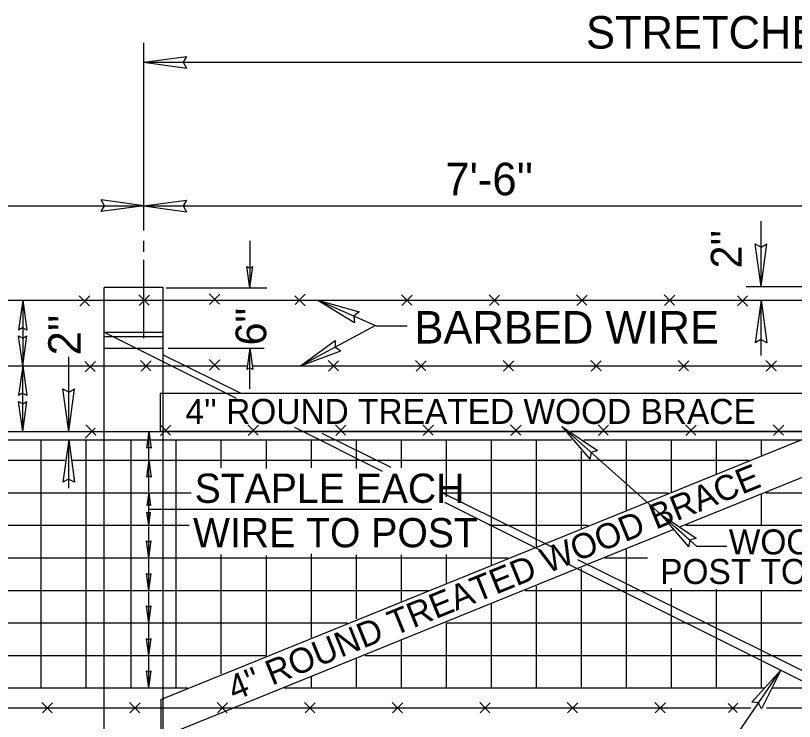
# Model space of a CAD drawing. Extents: x -397 to 497, y -84 to 230.
# Drawn here: x 195.49 to 226.62, y 140.15 to 168.38 of the extents above; entities that cross this region are included whole.
import ezdxf

# ---------------------------------------------------------------- set-up
doc = ezdxf.new("R2010")
doc.units = 0
doc.layers.add('Default', color=7, linetype='Continuous')

msp = doc.modelspace()

# ---------------------------------------------------------------- linework, layer by layer
at = {"layer": 'Default'}
for p, q in [((200.616, 159.779), (200.616, 167.291)), ((200.616, 166.509), (202.319, 166.743)), ((200.616, 166.509), (256.697, 166.509)), ((200.616, 166.509), (202.319, 166.275)), ((200.616, 160.769), (198.913, 161.003)), ((200.617, 160.767), (202.32, 161.001)), ((200.617, 160.767), (202.32, 161.001)), ((186.759, 160.768), (200.616, 160.768)), ((200.616, 160.769), (198.913, 160.535)), ((200.616, 160.768), (228.657, 160.768)), ((200.617, 160.767), (202.32, 160.533)), ((200.617, 160.767), (202.32, 160.533)), ((225.284, 157.54), (225.284, 160.15)), ((200.616, 158.922), (200.616, 159.374)), ((204.847, 159.362), (204.847, 157.49)), ((225.284, 157.54), (225.05, 159.243)), ((225.284, 157.54), (225.518, 159.243)), ((200.616, 155.47), (200.616, 158.61)), ((204.847, 157.49), (204.73, 158.341)), ((204.847, 157.49), (204.964, 158.341)), ((199.025, 139.712), (199.025, 157.499)), ((201.389, 157.499), (199.025, 157.499)), ((201.389, 139.497), (201.389, 157.499)), ((201.506, 157.49), (205.531, 157.49)), ((203.637, 156.833), (203.227, 157.244)), ((203.243, 156.825), (203.649, 157.232)), ((224.694, 157.54), (227.039, 157.54)), ((186.759, 156.992), (259.362, 156.992)), ((195.769, 156.992), (195.605, 155.8)), ((195.769, 156.992), (195.769, 154.372)), ((195.769, 156.992), (195.933, 155.8)), ((198.442, 156.764), (198.032, 157.175)), ((198.048, 156.756), (198.455, 157.163)), ((200.821, 156.795), (200.411, 157.206)), ((200.427, 156.787), (200.834, 157.194)), ((207.062, 156.763), (206.651, 157.174)), ((206.658, 156.823), (207.065, 157.23)), ((207.565, 156.992), (209.22, 156.526)), ((207.565, 156.992), (209.033, 156.097)), ((211.321, 156.795), (210.911, 157.206)), ((210.927, 156.787), (211.334, 157.194)), ((214.821, 156.795), (214.411, 157.206)), ((214.427, 156.787), (214.834, 157.194)), ((218.321, 156.795), (217.911, 157.206)), ((217.927, 156.787), (218.334, 157.194)), ((221.821, 156.795), (221.411, 157.206)), ((221.427, 156.787), (221.834, 157.194)), ((224.342, 156.769), (224.748, 157.175)), ((224.755, 156.759), (224.344, 157.169)), ((225.284, 156.99), (225.05, 155.287)), ((225.284, 154.788), (225.284, 156.99)), ((225.284, 156.99), (225.518, 155.287)), ((199.025, 155.72), (201.389, 155.72)), ((199.025, 155.72), (204.309, 153.078)), ((209.868, 155.983), (206.876, 154.372)), ((195.769, 154.372), (195.605, 155.564)), ((195.769, 154.372), (195.933, 155.564)), ((199.025, 155.549), (201.389, 155.549)), ((206.876, 154.372), (208.265, 155.385)), ((199.025, 155.081), (201.389, 155.081)), ((201.587, 155.081), (205.417, 155.081)), ((204.847, 155.081), (204.73, 154.229)), ((204.847, 153.455), (204.847, 155.081)), ((204.847, 155.081), (204.964, 154.229)), ((204.48, 153.276), (201.402, 154.796)), ((206.876, 154.372), (208.487, 154.973)), ((197.608, 151.747), (197.608, 154.727)), ((198.666, 154.139), (198.256, 154.549)), ((198.272, 154.131), (198.678, 154.537)), ((200.894, 154.17), (200.483, 154.58)), ((200.499, 154.162), (200.906, 154.568)), ((203.633, 154.208), (203.223, 154.618)), ((203.239, 154.2), (203.646, 154.606)), ((208.388, 154.17), (207.977, 154.58)), ((207.993, 154.162), (208.4, 154.568)), ((211.888, 154.17), (211.477, 154.58)), ((211.493, 154.162), (211.9, 154.568)), ((215.388, 154.17), (214.977, 154.58)), ((214.993, 154.162), (215.4, 154.568)), ((218.888, 154.17), (218.477, 154.58)), ((218.493, 154.162), (218.9, 154.568)), ((222.388, 154.17), (221.977, 154.58)), ((221.993, 154.162), (222.4, 154.568)), ((225.888, 154.17), (225.477, 154.58)), ((225.493, 154.162), (225.9, 154.568)), ((186.759, 154.372), (204.732, 154.372)), ((195.769, 154.372), (195.605, 153.18)), ((195.769, 151.747), (195.769, 154.372)), ((195.769, 154.372), (195.933, 153.18)), ((204.968, 154.372), (259.362, 154.372)), ((197.608, 151.747), (197.374, 153.45)), ((197.608, 151.747), (197.842, 153.45)), ((201.267, 153.268), (201.267, 151.753)), ((227.733, 153.268), (201.267, 153.268)), ((195.769, 151.747), (195.605, 152.939)), ((195.769, 151.747), (195.933, 152.939)), ((198.697, 151.599), (198.287, 152.009)), ((201.679, 151.599), (201.269, 152.009)), ((201.285, 151.591), (201.692, 151.997)), ((205.179, 151.599), (204.769, 152.009)), ((204.785, 151.591), (205.192, 151.997)), ((208.679, 151.599), (208.269, 152.009)), ((208.285, 151.591), (208.692, 151.997)), ((212.179, 151.599), (211.769, 152.009)), ((211.785, 151.591), (212.192, 151.997)), ((215.679, 151.599), (215.269, 152.009)), ((215.285, 151.591), (215.692, 151.997)), ((217.321, 151.946), (218.75, 150.991)), ((217.321, 151.946), (218.44, 150.641)), ((219.179, 151.599), (218.769, 152.009)), ((218.785, 151.591), (219.192, 151.997)), ((222.679, 151.599), (222.269, 152.009)), ((222.285, 151.591), (222.692, 151.997)), ((226.179, 151.599), (225.769, 152.009)), ((225.785, 151.591), (226.192, 151.997)), ((186.759, 151.747), (217.445, 151.747)), ((198.265, 151.477), (198.672, 151.883)), ((200.809, 151.747), (200.716, 151.072)), ((200.809, 151.747), (200.902, 151.072)), ((200.809, 150.631), (200.809, 151.747)), ((201.267, 151.753), (217.424, 151.753)), ((201.288, 141.026), (227.733, 151.753)), ((206.632, 151.917), (210.135, 150.165)), ((210.498, 150.303), (207.742, 151.664)), ((217.383, 151.888), (222.721, 147.152)), ((217.665, 151.753), (227.733, 151.753)), ((217.665, 151.747), (242.725, 151.747)), ((186.759, 151.416), (200.731, 151.416)), ((196.496, 151.416), (196.496, 141.493)), ((197.608, 151.416), (197.374, 149.713)), ((197.608, 149.475), (197.608, 151.416)), ((197.608, 151.416), (197.842, 149.713)), ((198.296, 151.416), (198.296, 141.493)), ((200.096, 151.416), (200.096, 141.493)), ((200.886, 151.416), (217.706, 151.416)), ((201.896, 151.416), (201.896, 141.493)), ((203.696, 151.416), (203.696, 150.288)), ((205.496, 151.416), (205.496, 150.265)), ((207.296, 151.416), (207.296, 150.288)), ((209.096, 151.416), (209.096, 150.265)), ((210.896, 151.416), (210.896, 150.288)), ((212.696, 151.416), (212.696, 149.136)), ((214.496, 151.416), (214.496, 146.408)), ((216.296, 151.416), (216.296, 147.152)), ((218.197, 151.416), (242.211, 151.416)), ((219.896, 151.416), (219.896, 148.596)), ((221.696, 151.416), (221.696, 149.335)), ((223.496, 151.416), (223.496, 150.056)), ((225.296, 151.416), (225.296, 150.804)), ((218.096, 150.964), (218.096, 147.882)), ((186.759, 150.593), (197.45, 150.593)), ((197.726, 150.593), (199.025, 150.593)), ((198.316, 150.593), (219.267, 150.593)), ((200.809, 150.598), (200.716, 149.923)), ((200.809, 150.598), (200.902, 149.923)), ((200.809, 149.336), (200.809, 150.598)), ((219.179, 150.593), (224.819, 150.593)), ((227.733, 150.239), (222.053, 147.935)), ((186.759, 149.293), (202.503, 149.293)), ((200.809, 149.298), (200.737, 148.779)), ((200.809, 148.003), (200.809, 149.298)), ((200.809, 149.298), (200.88, 148.779)), ((216.937, 147.123), (212.461, 149.334)), ((212.548, 149.293), (221.592, 149.293)), ((225.296, 149.207), (225.296, 147.963)), ((225.473, 149.293), (231.57, 149.293)), ((212.628, 148.919), (216.448, 147.009)), ((200.809, 148.003), (200.737, 148.522)), ((200.809, 148.003), (200.88, 148.522)), ((200.832, 148.634), (212.125, 148.634)), ((221.262, 148.442), (222.691, 147.486)), ((221.262, 148.442), (222.38, 147.136)), ((186.759, 147.993), (202.419, 147.993)), ((200.809, 146.693), (200.809, 147.949)), ((214.429, 147.993), (218.381, 147.993)), ((221.846, 147.928), (222.721, 147.152)), ((222.279, 147.993), (234.61, 147.993)), ((221.755, 147.814), (201.288, 139.512)), ((200.809, 146.693), (200.716, 147.368)), ((200.809, 146.693), (200.902, 147.368)), ((219.896, 147.02), (219.896, 141.493)), ((223.919, 147.152), (222.721, 147.152)), ((186.759, 146.693), (215.18, 146.693)), ((203.696, 146.832), (203.696, 142.048)), ((205.496, 146.784), (205.496, 142.787)), ((207.296, 146.855), (207.296, 143.509)), ((209.096, 146.808), (209.096, 144.248)), ((210.896, 146.808), (210.896, 144.961)), ((212.696, 146.832), (212.696, 145.683)), ((219.044, 146.693), (220.743, 146.693)), ((200.809, 145.392), (200.809, 146.633)), ((217.429, 146.519), (228.657, 140.905)), ((227.479, 141.917), (217.964, 146.616)), ((200.809, 145.392), (200.716, 146.067)), ((200.809, 145.392), (200.902, 146.067)), ((218.096, 146.269), (218.096, 141.493)), ((216.296, 145.56), (216.296, 141.493)), ((221.696, 145.476), (221.696, 141.493)), ((223.496, 145.441), (223.496, 141.493)), ((186.759, 145.393), (211.987, 145.393)), ((200.809, 144.097), (200.809, 145.338)), ((215.851, 145.393), (240.733, 145.393)), ((225.296, 145.372), (225.296, 141.493)), ((214.496, 144.842), (214.496, 141.493)), ((200.809, 144.097), (200.716, 144.772)), ((200.809, 144.097), (200.902, 144.772)), ((186.759, 144.093), (208.76, 144.093)), ((200.809, 142.792), (200.809, 144.06)), ((212.696, 144.093), (212.696, 141.493)), ((212.734, 144.093), (243.774, 144.093)), ((200.809, 142.792), (200.716, 143.466)), ((200.809, 142.792), (200.902, 143.466)), ((210.896, 143.381), (210.896, 141.493)), ((191.921, 142.793), (205.496, 142.793)), ((200.809, 141.493), (200.809, 142.777)), ((209.096, 142.66), (209.096, 141.493)), ((209.464, 142.793), (246.797, 142.793)), ((200.809, 141.493), (200.716, 142.168)), ((200.809, 141.493), (200.902, 142.168)), ((226.072, 142.197), (224.921, 140.92)), ((226.072, 142.197), (225.308, 140.657)), ((207.296, 141.929), (207.296, 141.493)), ((193.936, 141.493), (202.365, 141.493)), ((206.22, 141.493), (225.41, 141.493)), ((225.746, 141.493), (249.88, 141.493)), ((196.949, 140.498), (196.539, 140.909)), ((196.555, 140.49), (196.961, 140.897)), ((200.449, 140.498), (200.039, 140.909)), ((200.055, 140.49), (200.461, 140.897)), ((201.288, 141.026), (201.288, 139.512)), ((203.949, 140.498), (203.539, 140.909)), ((203.555, 140.49), (203.961, 140.897)), ((207.449, 140.498), (207.039, 140.909)), ((207.055, 140.49), (207.461, 140.897)), ((210.949, 140.498), (210.539, 140.909)), ((210.555, 140.49), (210.961, 140.897)), ((214.449, 140.498), (214.039, 140.909)), ((214.055, 140.49), (214.461, 140.897)), ((217.949, 140.498), (217.539, 140.909)), ((217.555, 140.49), (217.961, 140.897)), ((221.449, 140.498), (221.039, 140.909)), ((221.055, 140.49), (221.461, 140.897)), ((224.336, 140.507), (223.978, 140.865)), ((223.989, 140.507), (224.364, 140.881)), ((186.759, 140.69), (224.884, 140.69)), ((225.505, 140.69), (251.765, 140.69))]:
    msp.add_line(p, q, dxfattribs=at)
for points in [[(202.319, 166.743), (202.188, 166.507), (202.319, 166.275)], [(198.913, 160.535), (199.045, 160.771), (198.913, 161.003)], [(202.32, 161.001), (202.188, 160.765), (202.32, 160.533)], [(202.32, 161.001), (202.188, 160.765), (202.32, 160.533)], [(225.05, 159.243), (225.286, 159.112), (225.518, 159.243)], [(204.73, 158.341), (204.848, 158.275), (204.964, 158.341)], [(207.565, 156.992), (209.906, 155.972), (211.137, 155.972)], [(209.22, 156.526), (209.005, 156.362), (209.033, 156.097)], [(195.933, 155.8), (195.767, 155.892), (195.605, 155.8)], [(195.605, 155.564), (195.77, 155.472), (195.933, 155.564)], [(208.265, 155.385), (208.261, 155.115), (208.487, 154.973)], [(225.518, 155.287), (225.282, 155.419), (225.05, 155.287)], [(204.964, 154.229), (204.845, 154.295), (204.73, 154.229)], [(195.933, 153.18), (195.767, 153.272), (195.605, 153.18)], [(197.374, 153.45), (197.61, 153.318), (197.842, 153.45)], [(195.605, 152.939), (195.77, 152.847), (195.933, 152.939)], [(200.902, 151.072), (200.808, 151.124), (200.716, 151.072)], [(218.75, 150.991), (218.495, 150.901), (218.44, 150.641)], [(197.842, 149.713), (197.606, 149.845), (197.374, 149.713)], [(200.902, 149.923), (200.808, 149.976), (200.716, 149.923)], [(200.88, 148.779), (200.808, 148.819), (200.737, 148.779)], [(200.737, 148.522), (200.81, 148.482), (200.88, 148.522)], [(200.716, 147.368), (200.81, 147.316), (200.902, 147.368)], [(222.691, 147.486), (222.435, 147.397), (222.38, 147.136)], [(200.716, 146.067), (200.81, 146.015), (200.902, 146.067)], [(200.716, 144.772), (200.81, 144.72), (200.902, 144.772)], [(200.716, 143.466), (200.81, 143.414), (200.902, 143.466)], [(200.716, 142.168), (200.81, 142.116), (200.902, 142.168)], [(210.168, 136.28), (222.059, 136.28), (226.071, 142.196)], [(225.308, 140.657), (225.186, 140.899), (224.921, 140.92)]]:
    msp.add_lwpolyline(points, dxfattribs=at)

# ---------------------------------------------------------------- texts
for s, height, p in [('STRETCHER POST SYSTEM', 1.3, (218.289, 167.056)), ("7'-6''", 1.3, (212.668, 161.191)), ('BARBED WIRE', 1.3, (211.432, 155.261)), ("4'' ROUND TREATED WOOD BRACE", 1, (202.275, 152.047)), ('STAPLE EACH', 1.17, (202.646, 148.891)), ('WIRE TO POST', 1.17, (202.578, 147.114)), ('WOOD ', 1, (223.997, 146.829)), ('POST TO BE CUT FIT.', 1, (221.252, 145.647))]:
    msp.add_text(s, height=height, dxfattribs=at).set_placement(p)
for s, height, rotation, p in [("2''", 1.2272, 90, (224.506, 158.266)), ('6"', 1.2272, 90, (205.506, 155.188)), ("2''", 1.3, 90, (198.091, 154.788)), ("4'' ROUND TREATED WOOD BRACE", 1, 22.1286, (204.226, 140.963))]:
    msp.add_text(s, height=height, rotation=rotation, dxfattribs=at).set_placement(p)

doc.saveas('drawing.dxf')
